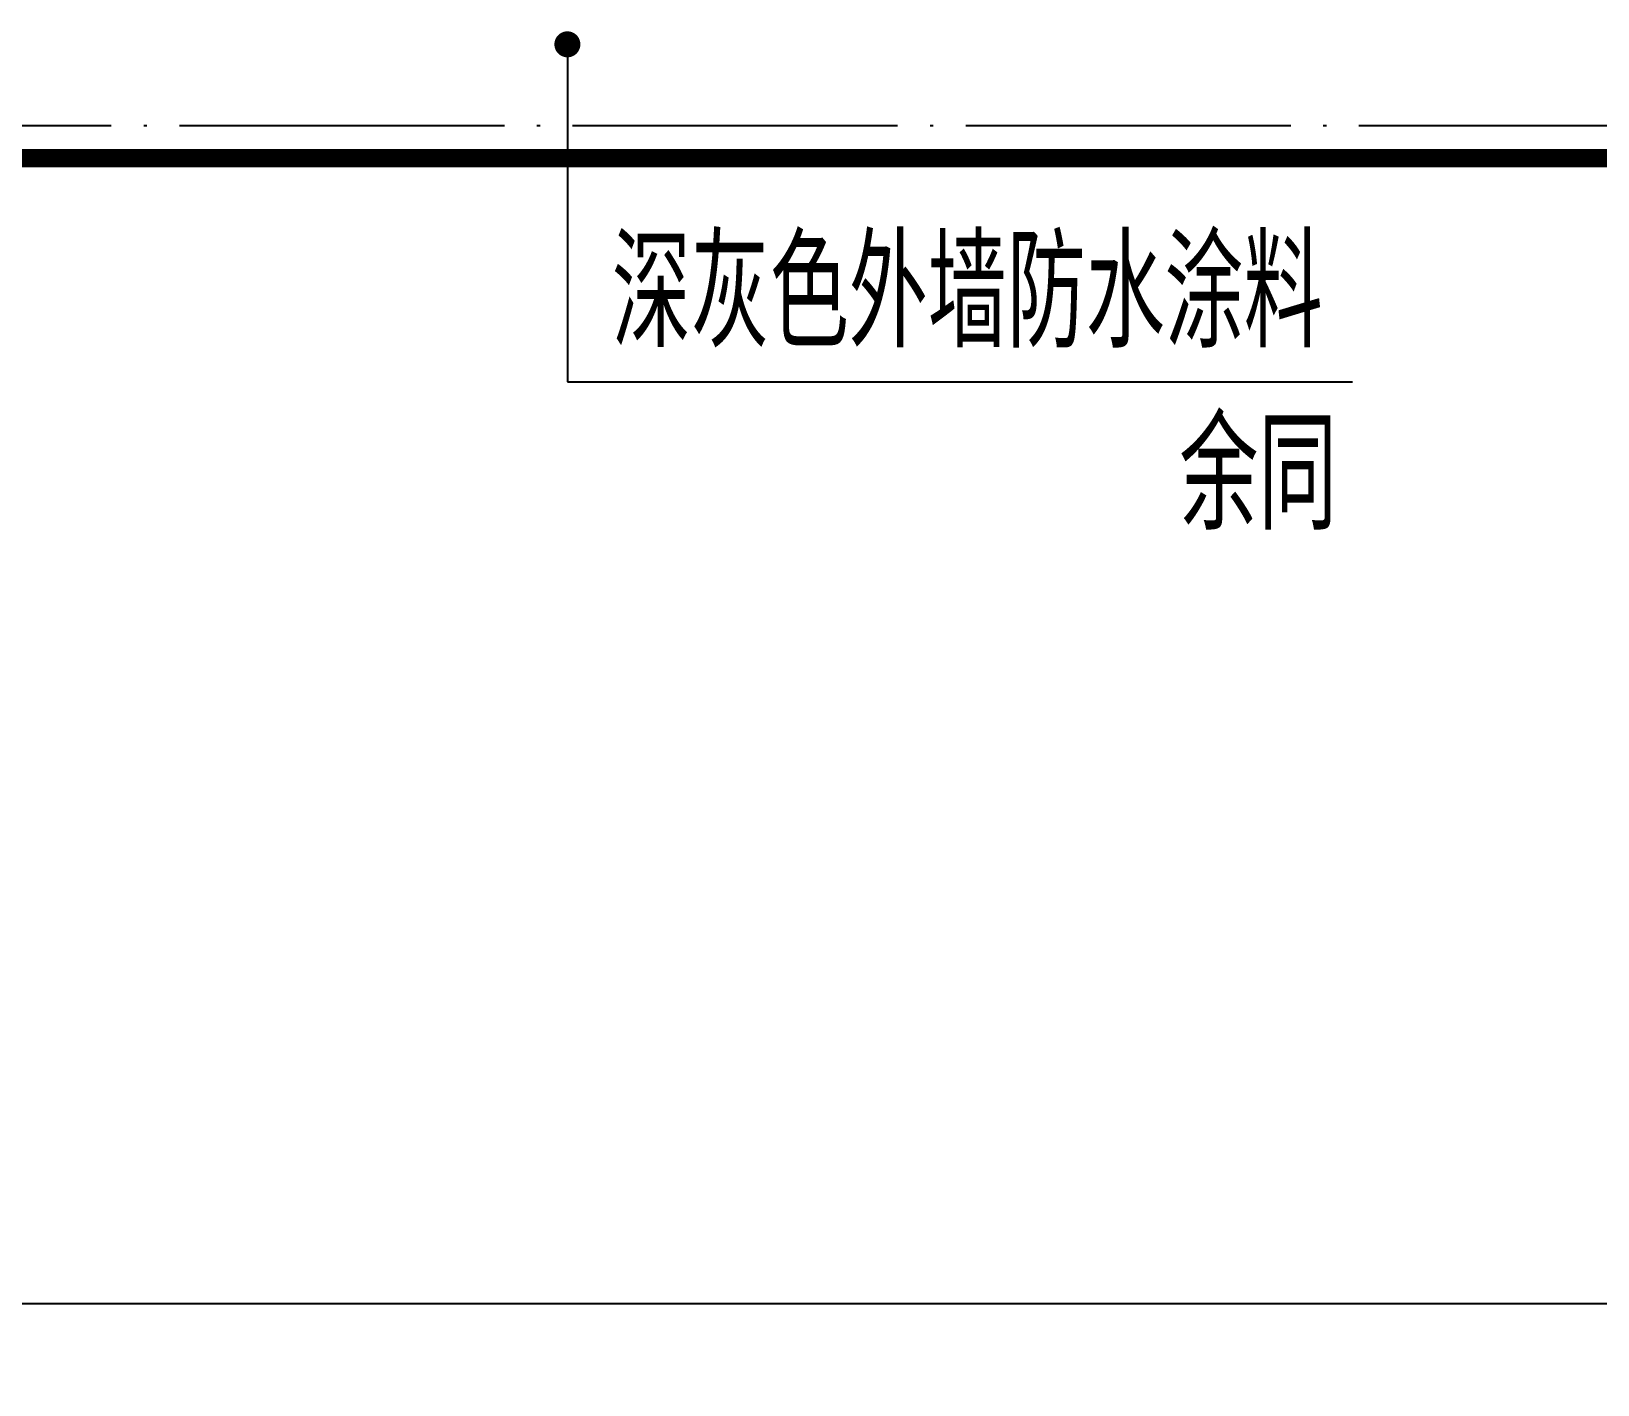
# Model space of a CAD drawing. Extents: x 14095202 to 14511487, y -1430609 to -90420.
# Drawn here: x 14400455 to 14410096, y -1200214 to -1191884 of the extents above; entities that cross this region are included whole.
import ezdxf

# ---------------------------------------------------------------- set-up
doc = ezdxf.new("R2010")
doc.units = 0
doc.header["$LTSCALE"] = 1000
doc.header["$MEASUREMENT"] = 0
doc.linetypes.add('DOTE', pattern=[2.42, 2, -0.2, 0.02, -0.2])
for name, color, linetype in [('AXIS', 3, 'Continuous'), ('DIM_LEAD', 3, 'Continuous'), ('DOTE', 1, 'DOTE'), ('PUB_TEXT', 7, 'Continuous')]:
    doc.layers.add(name, color=color, linetype=linetype)
doc.styles.add('_TCH_DIM', font='SIMPLEX', dxfattribs={"bigfont": 'GBCBIG'})
doc.styles.add('_TCH_DIM_T3', font='SIMPLEX', dxfattribs={"width": 0.705882, "bigfont": 'GBCBIG'})
doc.dimstyles.new('_TCH_ARCH&&200', dxfattribs={"dimtxt": 595, "dimasz": 200, "dimexe": 500, "dimexo": 600, "dimgap": 252.5, "dimtad": 1, "dimdec": 0, "dimzin": 0, "dimdsep": 46, "dimtxsty": '_TCH_DIM_T3', "dimblk": 'ARCHTICK', "dimcen": 0.09, "dimclrt": 7, "dimazin": 2, "dimtfac": 1, "dimtdec": 0, "dimtix": 1, "dimtmove": 2, "dimatfit": 3, "dimfxl": 0, "dimtolj": 1, "dimtzin": 0, "dimarcsym": 0})

# ---------------------------------------------------------------- blocks, each defined once
blk = doc.blocks.new('_ArchTick')
at = {"color": 0, "linetype": 'ByBlock', "const_width": 0.4}
blk.add_lwpolyline([(-0.5, -0.5), (0.5, 0.5)], dxfattribs=at)
blk = doc.blocks.new('*D161')
at = {"layer": 'AXIS', "color": 0, "lineweight": -2}
for p, q in [((14371886.9, -1193713.8), (14371886.9, -1200213.8)), ((14461886.9, -1193713.8), (14461886.9, -1200213.8)), ((14371886.9, -1199713.8), (14461886.9, -1199713.8))]:
    blk.add_line(p, q, dxfattribs=at)
at = {"layer": 'Defpoints', "color": 0}
for p in [(14371886.9, -1193113.8), (14461886.9, -1193113.8), (14461886.9, -1199713.8)]:
    blk.add_point(p, dxfattribs=at)
at = {"layer": 'AXIS', "color": 0, "lineweight": -2, "xscale": 200, "yscale": 200, "zscale": 200, "rotation": 180}
blk.add_blockref('_ArchTick', (14371886.9, -1199713.8), dxfattribs=at)
at = {"layer": 'AXIS', "color": 0, "lineweight": -2, "xscale": 200, "yscale": 200, "zscale": 200}
blk.add_blockref('_ArchTick', (14461886.9, -1199713.8), dxfattribs=at)
at = {"layer": 'AXIS', "color": 7, "insert": (14416886.9, -1199163.8), "char_height": 595, "attachment_point": 5, "style": '_TCH_DIM_T3'}
blk.add_mtext('\\A1;90000', dxfattribs=at)

msp = doc.modelspace()

# ---------------------------------------------------------------- linework, layer by layer
at = {"ltscale": 0.5}
for p, q in [((14343286.9, -1192613.8), (14490486.9, -1192613.8)), ((14343286.9, -1192713.8), (14490486.9, -1192713.8))]:
    msp.add_line(p, q, dxfattribs=at)
at = {"ltscale": 0.5, "const_width": 100}
msp.add_lwpolyline([(14343286.9, -1192663.8), (14490486.9, -1192663.8)], dxfattribs=at)
at = {"layer": 'DIM_LEAD'}
for p, q in [((14403754.9, -1191963.8), (14403754.9, -1194040.4)), ((14403754.9, -1194040.4), (14408587.7, -1194040.4))]:
    msp.add_line(p, q, dxfattribs=at)
at = {"layer": 'DIM_LEAD', "const_width": 80}
msp.add_lwpolyline([(14403754.9, -1191923.8, 1), (14403754.9, -1192003.8, 1)], format="xyb", close=True, dxfattribs=at)
at = {"layer": 'DOTE'}
msp.add_line((14343286.9, -1192463.8), (14490486.9, -1192463.8), dxfattribs=at)

# ---------------------------------------------------------------- texts
at = {"layer": 'PUB_TEXT', "style": '_TCH_DIM'}
for s, p in [('深灰色外墙防水涂料', (14404028.8, -1193830.4)), ('余同', (14407521.3, -1194950.4))]:
    msp.add_text(s, height=675.18, dxfattribs=at).set_placement(p)

# ---------------------------------------------------------------- dimensions: what is measured, and where the dimension line sits
at = {"layer": 'AXIS'}
dim = msp.add_aligned_dim(p1=(14371886.9, -1193113.8), p2=(14461886.9, -1193113.8), distance=-6600, text='90000', dimstyle='_TCH_ARCH&&200', dxfattribs=at)
dim.commit()
dim.dimension.update_dxf_attribs({"geometry": '*D161', "text_midpoint": (14416886.9, -1199163.8)})

doc.saveas('drawing.dxf')
